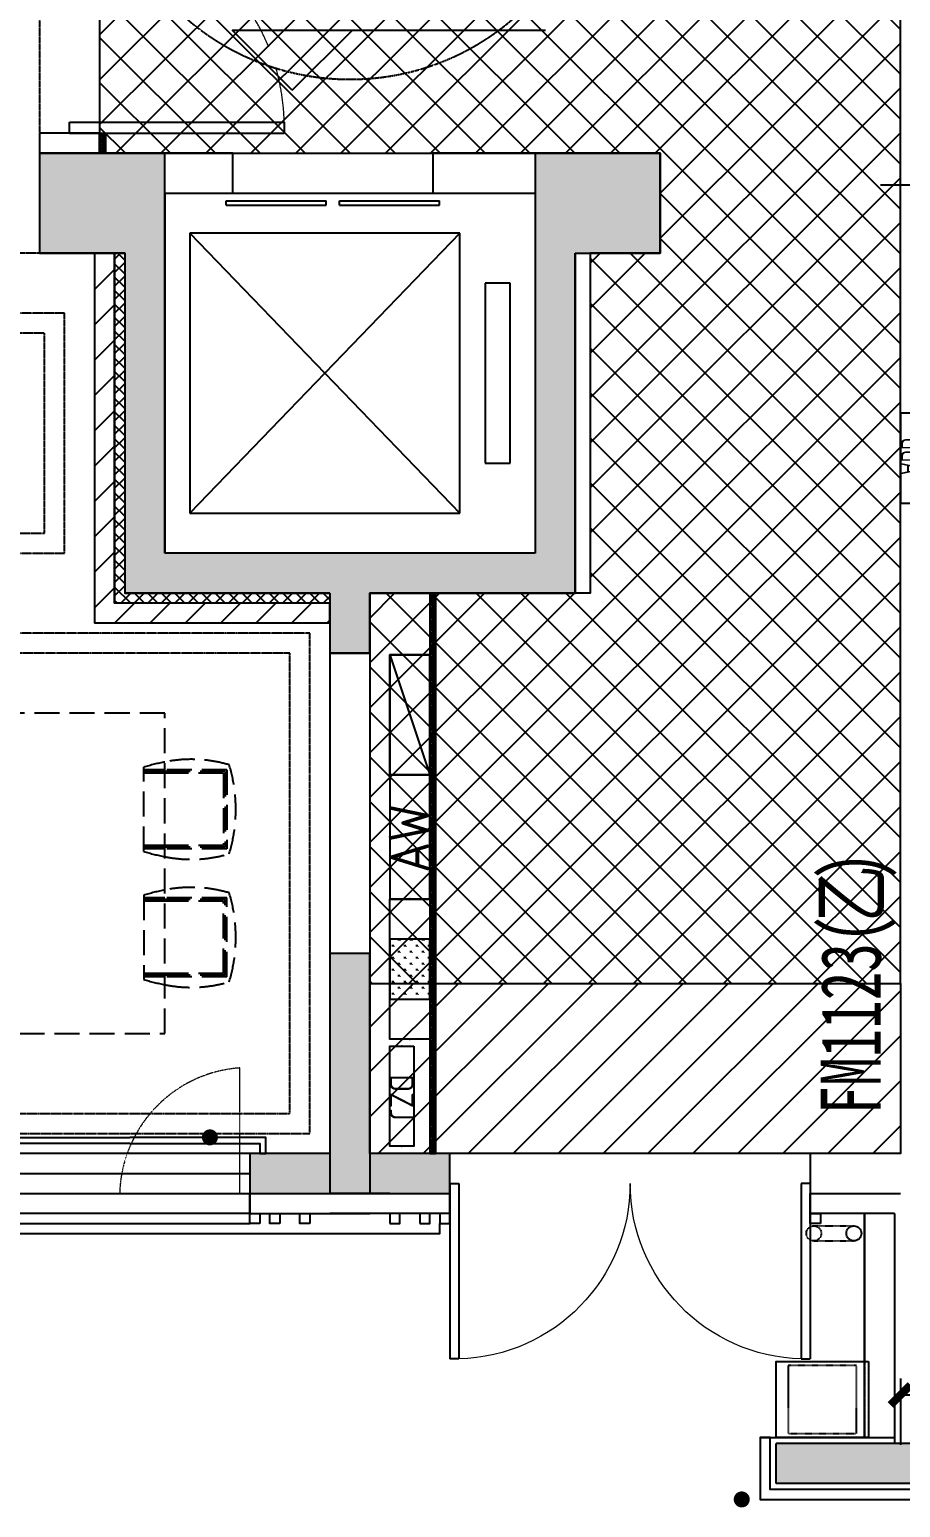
# Model space of a CAD drawing. Header units: millimetres. Extents: x -28014 to 297841, y -81741 to 47579.
# Drawn here: x 132273 to 136623, y 35559 to 42947 of the extents above; entities that cross this region are included whole.
import ezdxf
from ezdxf.enums import TextEntityAlignment as Align

# ---------------------------------------------------------------- set-up
doc = ezdxf.new("R2010")
doc.units = ezdxf.units.MM
doc.header["$MEASUREMENT"] = 0
doc.linetypes.add('__DASH', pattern=[0.35, 0.25, -0.1])
doc.linetypes.add('DASH', pattern=[0.35, 0.25, -0.1])
for name, color, linetype in [('A-墙体-填充墙', 4, 'Continuous'), ('A-墙体-砖墙', 4, 'Continuous'), ('A-墙体-砼墙', 4, 'Continuous'), ('A-墙体-面层', 6, 'Continuous'), ('A-楼面-下部', 23, 'Continuous'), ('A-楼面-地面', 2, 'Continuous'), ('A-楼面-家具', 8, 'Continuous'), ('A-楼面-栏杆', 52, 'Continuous'), ('A-楼面-楼梯', 2, 'Continuous'), ('A-楼面-电梯', 2, 'Continuous'), ('A-楼面-装饰', 41, 'Continuous'), ('A-注释-填充', 8, 'Continuous'), ('A-注释-引出', 3, 'Continuous'), ('A-注释-标高', 3, 'Continuous'), ('A-电气-洞口', 171, 'Continuous'), ('A-立面-填充1', 8, 'Continuous'), ('A-立面-填充2', 32, 'Continuous'), ('A-立面-线2', 132, 'Continuous'), ('A-给排水-设备', 132, 'Continuous'), ('A-门窗', 2, 'Continuous'), ('AR9-剪力墙（柱）填充', 250, 'Continuous'), ('AR9-剪力墙（柱）线', 6, 'Continuous'), ('AR9-墙线', 160, 'Continuous'), ('FF-平面文字', 50, 'Continuous'), ('FF-活动家具', 51, 'Continuous'), ('PUB_DIM', 3, 'Continuous'), ('PUB_HATCH', 8, 'Continuous'), ('SURFACE', 6, 'Continuous'), ('装饰', 152, 'Continuous')]:
    doc.layers.add(name, color=color, linetype=linetype)
doc.layers.add('A_开启方向', color=15, linetype='Continuous', lineweight=18)
doc.styles.add('_TCH_DIM_T3', font='HZS', dxfattribs={"width": 0.7, "bigfont": 'HZTXT'})
doc.styles.add('_TEL_ATTDEF', font='GBENOR', dxfattribs={"width": 0.8, "height": 3, "bigfont": 'GBCBIG'})
doc.styles.add('_TEL_DIM', font='', dxfattribs={"width": 0.8, "height": 3.5})
doc.styles.add('宋体', font='', dxfattribs={"width": 0.8})
doc.styles.add('标注', font='hzs.shx', dxfattribs={"width": 0.7, "bigfont": 'hztxt.shx'})
doc.styles.get('_TEL_DIM').set_extended_font_data('SimSun')
doc.styles.get('宋体').set_extended_font_data('SimSun')
doc.dimstyles.new('_TCH_ARCH&&100', dxfattribs={"dimtxt": 350, "dimasz": 100, "dimexe": 250, "dimexo": 300, "dimgap": 100, "dimtad": 1, "dimdec": 0, "dimzin": 0, "dimdsep": 46, "dimtxsty": '_TCH_DIM_T3', "dimblk": 'ARCHTICK', "dimcen": 0.09, "dimclrt": 7, "dimazin": 2, "dimtfac": 1, "dimtdec": 0, "dimtix": 1, "dimtmove": 2, "dimatfit": 3, "dimfxl": 1, "dimtolj": 1, "dimtzin": 0, "dimarcsym": 0})
pattern_1 = [(45, (0, 89.76), (-88.3884, 88.3884), [])]

# ---------------------------------------------------------------- blocks, each defined once
blk = doc.blocks.new('frgdhgth')
at = {"layer": 'A_开启方向', "linetype": 'DASH', "ltscale": 0.6}
blk.add_lwpolyline([(6100, 1450), (6100, 2077.3, 0.385583), (5500, 1448.7, 0.385583)], format="xyb", dxfattribs=at)
blk = doc.blocks.new('餐桌组合11600')
at = {"layer": 'FF-活动家具', "linetype": '__DASH', "ltscale": 500}
for p, q in [((282.8, 310.4), (282.8, 0)), ((282.8, 310.4), (677.2, 310.4)), ((290.9, 302.3), (290.9, 0)), ((290.9, 302.3), (669.1, 302.3)), ((669.1, 302.3), (669.1, 0)), ((677.2, 310.4), (677.2, 0)), ((922.8, 310.4), (922.8, 0)), ((1317.2, 310.4), (922.8, 310.4)), ((930.9, 302.3), (930.9, 0)), ((1309.1, 302.3), (930.9, 302.3)), ((1309.1, 302.3), (1309.1, 0)), ((1317.2, 310.4), (1317.2, 0)), ((299, 294.2), (299, 0)), ((299, 294.2), (661, 294.2)), ((661, 294.2), (661, 0)), ((939, 294.2), (939, 0)), ((1301, 294.2), (939, 294.2)), ((1301, 294.2), (1301, 0)), ((282.8, 0), (282.8, -105)), ((290.9, 0), (290.9, -105)), ((299, 0), (299, -105)), ((661, 0), (661, -105)), ((669.1, 0), (669.1, -105)), ((677.2, 0), (677.2, -105)), ((922.8, 0), (922.8, -105)), ((930.9, 0), (930.9, -105)), ((939, 0), (939, -105)), ((1301, 0), (1301, -105)), ((1309.1, 0), (1309.1, -105)), ((1317.2, 0), (1317.2, -105)), ((690.3, -105), (269.7, -105)), ((909.7, -105), (1330.3, -105)), ((690.3, -795), (269.7, -795)), ((282.8, -900), (282.8, -795)), ((290.9, -900), (290.9, -795)), ((299, -900), (299, -795)), ((661, -900), (661, -795)), ((669.1, -900), (669.1, -795)), ((677.2, -900), (677.2, -795)), ((909.7, -795), (1330.3, -795)), ((922.8, -900), (922.8, -795)), ((930.9, -900), (930.9, -795)), ((939, -900), (939, -795)), ((1301, -900), (1301, -795)), ((1309.1, -900), (1309.1, -795)), ((1317.2, -900), (1317.2, -795)), ((282.8, -1210.4), (282.8, -900)), ((290.9, -1202.3), (290.9, -900)), ((299, -1194.2), (299, -900)), ((661, -1194.2), (661, -900)), ((669.1, -1202.3), (669.1, -900)), ((677.2, -1210.4), (677.2, -900)), ((922.8, -1210.4), (922.8, -900)), ((930.9, -1202.3), (930.9, -900)), ((939, -1194.2), (939, -900)), ((1301, -1194.2), (1301, -900)), ((1309.1, -1202.3), (1309.1, -900)), ((1317.2, -1210.4), (1317.2, -900)), ((282.8, -1210.4), (677.2, -1210.4)), ((290.9, -1202.3), (669.1, -1202.3)), ((299, -1194.2), (661, -1194.2)), ((1317.2, -1210.4), (922.8, -1210.4)), ((1309.1, -1202.3), (930.9, -1202.3)), ((1301, -1194.2), (939, -1194.2))]:
    blk.add_line(p, q, dxfattribs=at)
blk.add_lwpolyline([(0, -900), (1600, -900), (1600, 0), (0, 0)], close=True, dxfattribs=at)
for centre, radius, start, end in [((889.9, 132.6), 659.9, 163.32114, 191.58921), ((480, -408.1), 763.2, 73.06972, 106.93028), ((70.1, 132.6), 659.9, 348.41079, 16.67886), ((1529.9, 132.6), 659.9, 163.32114, 191.58921), ((1120, -408.1), 763.2, 73.06972, 106.93028), ((710.1, 132.6), 659.9, 348.41079, 16.67886), ((1061.1, 148.9), 831.1, 190.32403, 197.7898), ((-101.1, 148.9), 831.1, 342.2102, 349.67597), ((1701.1, 148.9), 831.1, 190.32403, 197.7898), ((538.9, 148.9), 831.1, 342.2102, 349.67597), ((1061.1, -1048.9), 831.1, 162.2102, 169.67597), ((-101.1, -1048.9), 831.1, 10.32403, 17.7898), ((1701.1, -1048.9), 831.1, 162.2102, 169.67597), ((538.9, -1048.9), 831.1, 10.32403, 17.7898), ((889.9, -1032.6), 659.9, 168.41079, 196.67886), ((70.1, -1032.6), 659.9, 343.32114, 11.58921), ((1529.9, -1032.6), 659.9, 168.41079, 196.67886), ((710.1, -1032.6), 659.9, 343.32114, 11.58921), ((480, -491.9), 763.2, 253.06972, 286.93028), ((1120, -491.9), 763.2, 253.06972, 286.93028)]:
    blk.add_arc(centre, radius, start, end, dxfattribs=at)
blk = doc.blocks.new('$DorLib2D$00000001')
for p, q in [((0.45, 0.975), (0.5, 0.975)), ((0.45, 0), (0.45, 0.975)), ((0.5, 0), (0.5, 0.975)), ((0.5, 0), (0.45, 0))]:
    blk.add_line(p, q)
at = {"color": 8, "linetype": '__DASH', "lineweight": 13}
blk.add_arc((0.475, 0), 0.975, 91.46928, 180, dxfattribs=at)
blk = doc.blocks.new('$WINLIB2D$00000001')
at = {"color": 0}
for points in [[(-0.5, 0.5), (-0.5, -0.5)], [(-0.5, 0.5), (0.5, 0.5)], [(0.5, -0.5), (0.5, 0.5)], [(0.5, 0.1667), (-0.5, 0.1667)], [(0.5, -0.1667), (-0.5, -0.1667)], [(-0.5, -0.5), (0.5, -0.5)]]:
    blk.add_lwpolyline(points, dxfattribs=at)
blk = doc.blocks.new('fxhgbfdchj')
at = {"layer": 'A-楼面-家具', "linetype": '__DASH'}
for points in [[(-1200, -1650), (-300, -1650), (-300, -3400), (-1200, -3400)], [(-4650, -3700), (-4650, -4900), (-175, -4900), (-175, -3700)], [(-4550, -3800), (-4550, -4800), (-275, -4800), (-275, -3800)], [(1050, -7800), (1050, -5300), (-1300, -5300), (-1300, -7800)], [(950, -7700), (950, -5400), (-1200, -5400), (-1200, -7700)]]:
    blk.add_lwpolyline(points, close=True, dxfattribs=at)
at = {"layer": 'A-楼面-栏杆', "color": 190}
for points in [[(150, -7850), (-800, -7850), (-800, -7900), (-830, -7900), (-830, -7820), (150, -7820)], [(150, -7850), (800, -7850), (800, -7900), (830, -7900), (830, -7820), (150, -7820)]]:
    blk.add_lwpolyline(points, dxfattribs=at)
at = {"layer": 'AR9-墙线'}
for p, q in [((0, -2800), (-300, -2800)), ((-300, -2800), (-300, -2900)), ((0, -2900), (0, -2800)), ((-300, -2900), (0, -2900)), ((1150, -5400), (1150, -7900)), ((1350, -5400), (1150, -5400)), ((1350, -5400), (1350, -8100)), ((1150, -7900), (750, -7900)), ((750, -7900), (750, -8100)), ((750, -8100), (1350, -8100))]:
    blk.add_line(p, q, dxfattribs=at)
at = {"layer": 'SURFACE'}
for q in [(750, -8100), (1350, -8200)]:
    blk.add_line((750, -8200), q, dxfattribs=at)
at = {"layer": 'A-楼面-家具', "rotation": 270}
blk.add_blockref('餐桌组合11600', (325, -5700), dxfattribs=at)
at = {"layer": 'A-门窗'}
for name, p, xscale, yscale, zscale, rotation in [('$DorLib2D$00000001', (-150, -2250), 1100, 1100, 1100, 270), ('$WINLIB2D$00000001', (0, -8050), -1499.999999997672, 300, -1499.999999997672, 5.669590619644551e-11)]:
    blk.add_blockref(name, p, dxfattribs=dict(at, xscale=xscale, yscale=yscale, zscale=zscale, rotation=rotation))
blk = doc.blocks.new('sdczs')
at = {"layer": 'A-注释-填充'}
blk.add_hatch(color=256, dxfattribs=at).paths.add_polyline_path([(11350, 200), (10630, 200), (10630, 0), (11350, 0)])
at = {"layer": 'A-墙体-砼墙'}
for p, q in [((11350, 200), (10630, 200)), ((10630, 0), (10630, 200)), ((11350, 0), (10630, 0))]:
    blk.add_line(p, q, dxfattribs=at)
at = {"layer": 'A-墙体-面层'}
blk.add_line((11350, -30), (10630, -30), dxfattribs=at)
at = {"layer": 'A-墙体-面层', "ltscale": 0.01}
blk.add_lwpolyline([(10630, -30), (10600, -30), (10600, 70), (10600, 70), (10600, 230), (11220, 230)], dxfattribs=at)
at = {"layer": 'A-楼面-下部', "ltscale": 0.01}
for points in [[(11070, 1350), (11070, 610)], [(6450, 1250), (8950, 1250), (8950, 1300)], [(10600, 230), (10550, 230), (10550, -25), (10550, -80), (14300, -80)]]:
    blk.add_lwpolyline(points, dxfattribs=at)
at = {"layer": 'A-楼面-装饰', "ltscale": 0.01}
blk.add_lwpolyline([(6500, 1300), (8000, 1300)], dxfattribs=at)
at = {"layer": 'A-注释-填充', "linetype": '__DASH', "ltscale": 0.5}
blk.add_lwpolyline([(11070, 610), (11070, 230)], dxfattribs=at)
at = {"layer": '装饰'}
for points in [[(8050, 1300), (8000, 1300), (8000, 1350), (8050, 1350)], [(8150, 1300), (8100, 1300), (8100, 1350), (8150, 1350)], [(8300, 1300), (8250, 1300), (8250, 1350), (8300, 1350)], [(8700, 1300), (8750, 1300), (8750, 1350), (8700, 1350)], [(8850, 1300), (8900, 1300), (8900, 1350), (8850, 1350)], [(8950, 1300), (9000, 1300), (9000, 1350), (8950, 1350)], [(10850, 1300), (10800, 1300), (10800, 1350), (10850, 1350)]]:
    blk.add_lwpolyline(points, close=True, dxfattribs=at)
blk = doc.blocks.new('$DorLib2D$00000002')
for p, q in [((-0.5, 0), (-0.5, 0.4875)), ((-0.475, 0.4875), (-0.5, 0.4875)), ((-0.475, 0), (-0.475, 0.4875)), ((0.475, 0), (0.475, 0.4875)), ((0.475, 0.4875), (0.5, 0.4875)), ((0.5, 0), (0.5, 0.4875)), ((-0.5, 0), (-0.475, 0)), ((0.5, 0), (0.475, 0))]:
    blk.add_line(p, q)
at = {"lineweight": 13}
for centre, start, end in [((-0.4875, 0), 0, 88.5307), ((0.4875, 0), 91.4693, 180)]:
    blk.add_arc(centre, 0.4875, start, end, dxfattribs=at)
blk = doc.blocks.new('_ArchTick')
at = {"color": 0, "linetype": 'ByBlock', "const_width": 0.4}
blk.add_lwpolyline([(-0.5, -0.5), (0.5, 0.5)], dxfattribs=at)
blk = doc.blocks.new('*D459')
at = {"layer": 'Defpoints', "color": 0, "transparency": 16777216}
for p in [(-6350, -5525), (-5500, -5525), (-5500, -5907.7)]:
    blk.add_point(p, dxfattribs=at)
at = {"layer": 'PUB_DIM', "color": 0, "lineweight": -2, "transparency": 16777216}
for p, q in [((-6350, -5825), (-6350, -6157.7)), ((-5500, -5825), (-5500, -6157.7)), ((-6350, -5907.7), (-5500, -5907.7))]:
    blk.add_line(p, q, dxfattribs=at)
at = {"layer": 'PUB_DIM', "color": 0, "lineweight": -2, "transparency": 16777216, "xscale": 100, "yscale": 100, "zscale": 100, "rotation": 180}
blk.add_blockref('_ArchTick', (-6350, -5907.7), dxfattribs=at)
at = {"layer": 'PUB_DIM', "color": 0, "lineweight": -2, "transparency": 16777216, "xscale": 100, "yscale": 100, "zscale": 100}
blk.add_blockref('_ArchTick', (-5500, -5907.7), dxfattribs=at)
at = {"layer": 'PUB_DIM', "color": 7, "transparency": 16777216, "insert": (-5925, -5632.7), "char_height": 350, "attachment_point": 5, "style": '_TCH_DIM_T3'}
blk.add_mtext('\\A1;850', dxfattribs=at)
blk = doc.blocks.new('$DorLib2D$00000127')
at = {"color": 0, "linetype": 'Continuous'}
for p, q in [((-0.0333, 0.7949), (-0.5333, 0.7949)), ((-0.5333, 0.7949), (-0.5333, 0.6904)), ((-0.0333, 0.7949), (-0.0333, 0.6904)), ((0.0333, 0.7949), (0.0333, 0.6904)), ((0.5333, 0.7949), (0.0333, 0.7949)), ((0.5333, 0.7949), (0.5333, 0.6904)), ((-0.0333, 0.6904), (-0.5333, 0.6904)), ((0.5333, 0.6904), (0.0333, 0.6904)), ((0.5, 0.5), (-0.5, 0.5))]:
    blk.add_line(p, q, dxfattribs=at)
blk = doc.blocks.new('$LinePat$岩棉板')
at = {"color": 0}
for p, q in [((0, -17), (12, -67)), ((12, -67), (24, -17))]:
    blk.add_line(p, q, dxfattribs=at)
for centre, start, end in [((12, -17), 0, 180), ((0, -67), 270, 0), ((24, -67), 180, 270)]:
    blk.add_arc(centre, 12, start, end, dxfattribs=at)
at = {"layer": 'Defpoints'}
blk.add_point((0, 0), dxfattribs=at)
at = {"layer": 'Defpoints', "color": 0}
blk.add_point((24, -84), dxfattribs=at)
blk = doc.blocks.new('fdgfdth')
at = {"layer": 'A-注释-填充', "ltscale": 0.01}
h = blk.add_hatch(dxfattribs=at)
h.set_pattern_fill('ANSI37', color=256, scale=30)
h.set_pattern_definition([(45, (-242733.196, -430349.334), (-33.6759605, 33.6759605), []), (135, (-242733.196, -430349.334), (-33.6759605, -33.6759605), [])])
h.paths.add_polyline_path([(-1650, -7350), (-1650, -7400), (-2725, -7400), (-2725, -5650), (-2675, -5650), (-2675, -7350)])
at = {"layer": 'PUB_HATCH'}
h = blk.add_hatch(dxfattribs=at)
h.set_pattern_fill('普通砖', color=256, scale=50, style=0)
h.set_pattern_definition(pattern_1)
h.paths.add_polyline_path([(-2825, -5650), (-2825, -7500), (-2725, -7400), (-2725, -5650)])
h = blk.add_hatch(dxfattribs=at)
h.set_pattern_fill('普通砖', color=256, scale=50, style=0)
h.set_pattern_definition(pattern_1)
h.paths.add_polyline_path([(-1650, -7400), (-2725, -7400), (-2825, -7500), (-1650, -7500)])
at = {"layer": 'A-墙体-填充墙'}
for p, q in [((-2575, -5150), (-3099.5, -5150)), ((-3099.5, -5650), (-3099.5, -5150)), ((-2135, -5150), (-2575, -5150)), ((-2135, -5350), (-2135, -5150)), ((-525, -5150), (-1135, -5150)), ((-1135, -5150), (-1135, -5350)), ((-525, -5150), (-0.5, -5150)), ((-0.5, -5150), (-0.5, -5650)), ((-2475, -5350), (-2135, -5350)), ((-2475, -5350), (-2475, -7150)), ((-1135, -5350), (-625, -5350)), ((-625, -5350), (-625, -7150)), ((-2675, -5650), (-3099.5, -5650)), ((-2675, -5650), (-2675, -7350)), ((-425, -5650), (-425, -7350)), ((-425, -5650), (-0.5, -5650)), ((-1550, -7150), (-2475, -7150)), ((-625, -7150), (-1550, -7150)), ((-1650, -7350), (-2675, -7350)), ((-1650, -7350), (-1650, -7650)), ((-425, -7350), (-1450, -7350)), ((-1450, -7350), (-1450, -7650)), ((-1450, -7650), (-1650, -7650))]:
    blk.add_line(p, q, dxfattribs=at)
at = {"layer": 'A-墙体-砖墙'}
for p, q in [((-2825, -5650), (-2825, -7500)), ((-2725, -5650), (-2825, -5650)), ((-2725, -5650), (-2725, -7400)), ((-1650, -7400), (-2725, -7400)), ((-1650, -7500), (-1650, -7400)), ((-1650, -7500), (-2825, -7500))]:
    blk.add_line(p, q, dxfattribs=at)
at = {"layer": 'A-墙体-面层', "ltscale": 0.01}
for points in [[(-2800, -5050), (-2770, -5050), (-2770, -5150)], [(-1150, -10150), (-1120, -10150), (-1120, -7350)]]:
    blk.add_lwpolyline(points, dxfattribs=at)
at = {"layer": 'A-楼面-楼梯', "color": 9, "linetype": 'DASH'}
blk.add_arc((-1550, -3530.4), 1250, 180, 0, dxfattribs=at)
at = {"layer": 'A-楼面-电梯', "ltscale": 0.01}
for p, q in [((-1000, -5550), (-2350, -5550)), ((-2350, -5550), (-2350, -6950)), ((-1000, -5550), (-2350, -6950)), ((-2350, -5550), (-1000, -6950)), ((-1000, -6950), (-1000, -5550)), ((-750, -5800), (-875, -5800)), ((-875, -5800), (-875, -6700)), ((-750, -6700), (-750, -5800)), ((-875, -6700), (-750, -6700)), ((-2350, -6950), (-1000, -6950))]:
    blk.add_line(p, q, dxfattribs=at)
at = {"layer": 'A-注释-填充', "ltscale": 0.01}
blk.add_lwpolyline([(-1650, -7350), (-1650, -7400), (-2725, -7400), (-2725, -5650), (-2675, -5650), (-2675, -7350), (-1650, -7350)], dxfattribs=at)
at = {"layer": 'A-注释-填充', "yscale": 0.3565137037395431, "zscale": 0.3565137037395431}
for p, xscale, rotation in [((-2800, -5059.1), 0.3787878783830366, 90.0000000010672), ((-2800, -5068.2), 0.3787878783830366, 90.0000000010672), ((-2800, -5077.3), 0.3787878783830366, 90.0000000010672), ((-2800, -5086.4), 0.3787878783830366, 90.0000000010672), ((-2800, -5095.5), 0.3787878783830366, 90.0000000010672), ((-2800, -5104.5), 0.3787878783830366, 90.0000000010672), ((-2800, -5113.6), 0.3787878783830366, 90.0000000010672), ((-2800, -5122.7), 0.3787878783830366, 90.0000000010672), ((-2800, -5131.8), 0.3787878783830366, 90.0000000010672), ((-2800, -5140.9), 0.3787878783830366, 90.0000000010672), ((-2800, -5150), 0.3787878783830366, 90.0000000010672), ((-1150, -7358.6), 0.3567787657405532, 90.00000000144955), ((-1150, -7367.1), 0.3567787657405532, 90.00000000144955), ((-1150, -7375.7), 0.3567787657405532, 90.00000000144955), ((-1150, -7384.3), 0.3567787657405532, 90.00000000144955), ((-1150, -7392.8), 0.3567787657405532, 90.00000000144955), ((-1150, -7401.4), 0.3567787657405532, 90.00000000144955), ((-1150, -7409.9), 0.3567787657405532, 90.00000000144955), ((-1150, -7418.5), 0.3567787657405532, 90.00000000144955), ((-1150, -7427.1), 0.3567787657405532, 90.00000000144955), ((-1150, -7435.6), 0.3567787657405532, 90.00000000144955), ((-1150, -7444.2), 0.3567787657405532, 90.00000000144955), ((-1150, -7452.8), 0.3567787657405532, 90.00000000144955), ((-1150, -7461.3), 0.3567787657405532, 90.00000000144955), ((-1150, -7469.9), 0.3567787657405532, 90.00000000144955), ((-1150, -7478.4), 0.3567787657405532, 90.00000000144955), ((-1150, -7487), 0.3567787657405532, 90.00000000144955), ((-1150, -7495.6), 0.3567787657405532, 90.00000000144955), ((-1150, -7504.1), 0.3567787657405532, 90.00000000144955), ((-1150, -7512.7), 0.3567787657405532, 90.00000000144955), ((-1150, -7521.3), 0.3567787657405532, 90.00000000144955), ((-1150, -7529.8), 0.3567787657405532, 90.00000000144955), ((-1150, -7538.4), 0.3567787657405532, 90.00000000144955), ((-1150, -7546.9), 0.3567787657405532, 90.00000000144955), ((-1150, -7555.5), 0.3567787657405532, 90.00000000144955), ((-1150, -7564.1), 0.3567787657405532, 90.00000000144955), ((-1150, -7572.6), 0.3567787657405532, 90.00000000144955), ((-1150, -7581.2), 0.3567787657405532, 90.00000000144955), ((-1150, -7589.8), 0.3567787657405532, 90.00000000144955), ((-1150, -7598.3), 0.3567787657405532, 90.00000000144955), ((-1150, -7606.9), 0.3567787657405532, 90.00000000144955), ((-1150, -7615.4), 0.3567787657405532, 90.00000000144955), ((-1150, -7624), 0.3567787657405532, 90.00000000144955), ((-1150, -7632.6), 0.3567787657405532, 90.00000000144955), ((-1150, -7641.1), 0.3567787657405532, 90.00000000144955), ((-1150, -7649.7), 0.3567787657405532, 90.00000000144955), ((-1150, -7658.3), 0.3567787657405532, 90.00000000144955), ((-1150, -7666.8), 0.3567787657405532, 90.00000000144955), ((-1150, -7675.4), 0.3567787657405532, 90.00000000144955), ((-1150, -7683.9), 0.3567787657405532, 90.00000000144955), ((-1150, -7692.5), 0.3567787657405532, 90.00000000144955), ((-1150, -7701.1), 0.3567787657405532, 90.00000000144955), ((-1150, -7709.6), 0.3567787657405532, 90.00000000144955), ((-1150, -7718.2), 0.3567787657405532, 90.00000000144955), ((-1150, -7726.8), 0.3567787657405532, 90.00000000144955), ((-1150, -7735.3), 0.3567787657405532, 90.00000000144955), ((-1150, -7743.9), 0.3567787657405532, 90.00000000144955), ((-1150, -7752.4), 0.3567787657405532, 90.00000000144955), ((-1150, -7761), 0.3567787657405532, 90.00000000144955), ((-1150, -7769.6), 0.3567787657405532, 90.00000000144955), ((-1150, -7778.1), 0.3567787657405532, 90.00000000144955), ((-1150, -7786.7), 0.3567787657405532, 90.00000000144955), ((-1150, -7795.3), 0.3567787657405532, 90.00000000144955), ((-1150, -7803.8), 0.3567787657405532, 90.00000000144955), ((-1150, -7812.4), 0.3567787657405532, 90.00000000144955), ((-1150, -7820.9), 0.3567787657405532, 90.00000000144955), ((-1150, -7829.5), 0.3567787657405532, 90.00000000144955), ((-1150, -7838.1), 0.3567787657405532, 90.00000000144955), ((-1150, -7846.6), 0.3567787657405532, 90.00000000144955), ((-1150, -7855.2), 0.3567787657405532, 90.00000000144955), ((-1150, -7863.8), 0.3567787657405532, 90.00000000144955), ((-1150, -7872.3), 0.3567787657405532, 90.00000000144955), ((-1150, -7880.9), 0.3567787657405532, 90.00000000144955), ((-1150, -7889.4), 0.3567787657405532, 90.00000000144955), ((-1150, -7898), 0.3567787657405532, 90.00000000144955), ((-1150, -7906.6), 0.3567787657405532, 90.00000000144955), ((-1150, -7915.1), 0.3567787657405532, 90.00000000144955), ((-1150, -7923.7), 0.3567787657405532, 90.00000000144955), ((-1150, -7932.3), 0.3567787657405532, 90.00000000144955), ((-1150, -7940.8), 0.3567787657405532, 90.00000000144955), ((-1150, -7949.4), 0.3567787657405532, 90.00000000144955), ((-1150, -7958), 0.3567787657405532, 90.00000000144955), ((-1150, -7966.5), 0.3567787657405532, 90.00000000144955), ((-1150, -7975.1), 0.3567787657405532, 90.00000000144955), ((-1150, -7983.6), 0.3567787657405532, 90.00000000144955), ((-1150, -7992.2), 0.3567787657405532, 90.00000000144955), ((-1150, -8000.8), 0.3567787657405532, 90.00000000144955), ((-1150, -8009.3), 0.3567787657405532, 90.00000000144955), ((-1150, -8017.9), 0.3567787657405532, 90.00000000144955), ((-1150, -8026.5), 0.3567787657405532, 90.00000000144955), ((-1150, -8035), 0.3567787657405532, 90.00000000144955), ((-1150, -8043.6), 0.3567787657405532, 90.00000000144955), ((-1150, -8052.1), 0.3567787657405532, 90.00000000144955), ((-1150, -8060.7), 0.3567787657405532, 90.00000000144955), ((-1150, -8069.3), 0.3567787657405532, 90.00000000144955), ((-1150, -8077.8), 0.3567787657405532, 90.00000000144955), ((-1150, -8086.4), 0.3567787657405532, 90.00000000144955), ((-1150, -8095), 0.3567787657405532, 90.00000000144955), ((-1150, -8103.5), 0.3567787657405532, 90.00000000144955), ((-1150, -8112.1), 0.3567787657405532, 90.00000000144955), ((-1150, -8120.6), 0.3567787657405532, 90.00000000144955), ((-1150, -8129.2), 0.3567787657405532, 90.00000000144955), ((-1150, -8137.8), 0.3567787657405532, 90.00000000144955), ((-1150, -8146.3), 0.3567787657405532, 90.00000000144955), ((-1150, -8154.9), 0.3567787657405532, 90.00000000144955), ((-1150, -8163.5), 0.3567787657405532, 90.00000000144955), ((-1150, -8172), 0.3567787657405532, 90.00000000144955), ((-1150, -8180.6), 0.3567787657405532, 90.00000000144955), ((-1150, -8189.1), 0.3567787657405532, 90.00000000144955), ((-1150, -8197.7), 0.3567787657405532, 90.00000000144955), ((-1150, -8206.3), 0.3567787657405532, 90.00000000144955), ((-1150, -8214.8), 0.3567787657405532, 90.00000000144955), ((-1150, -8223.4), 0.3567787657405532, 90.00000000144955), ((-1150, -8232), 0.3567787657405532, 90.00000000144955), ((-1150, -8240.5), 0.3567787657405532, 90.00000000144955), ((-1150, -8249.1), 0.3567787657405532, 90.00000000144955), ((-1150, -8257.6), 0.3567787657405532, 90.00000000144955), ((-1150, -8266.2), 0.3567787657405532, 90.00000000144955), ((-1150, -8274.8), 0.3567787657405532, 90.00000000144955), ((-1150, -8283.3), 0.3567787657405532, 90.00000000144955), ((-1150, -8291.9), 0.3567787657405532, 90.00000000144955), ((-1150, -8300.5), 0.3567787657405532, 90.00000000144955), ((-1150, -8309), 0.3567787657405532, 90.00000000144955), ((-1150, -8317.6), 0.3567787657405532, 90.00000000144955), ((-1150, -8326.1), 0.3567787657405532, 90.00000000144955), ((-1150, -8334.7), 0.3567787657405532, 90.00000000144955), ((-1150, -8343.3), 0.3567787657405532, 90.00000000144955), ((-1150, -8351.8), 0.3567787657405532, 90.00000000144955), ((-1150, -8360.4), 0.3567787657405532, 90.00000000144955), ((-1150, -8369), 0.3567787657405532, 90.00000000144955), ((-1150, -8377.5), 0.3567787657405532, 90.00000000144955), ((-1150, -8386.1), 0.3567787657405532, 90.00000000144955), ((-1150, -8394.6), 0.3567787657405532, 90.00000000144955), ((-1150, -8403.2), 0.3567787657405532, 90.00000000144955), ((-1150, -8411.8), 0.3567787657405532, 90.00000000144955), ((-1150, -8420.3), 0.3567787657405532, 90.00000000144955), ((-1150, -8428.9), 0.3567787657405532, 90.00000000144955), ((-1150, -8437.5), 0.3567787657405532, 90.00000000144955), ((-1150, -8446), 0.3567787657405532, 90.00000000144955), ((-1150, -8454.6), 0.3567787657405532, 90.00000000144955), ((-1150, -8463.1), 0.3567787657405532, 90.00000000144955), ((-1150, -8471.7), 0.3567787657405532, 90.00000000144955), ((-1150, -8480.3), 0.3567787657405532, 90.00000000144955), ((-1150, -8488.8), 0.3567787657405532, 90.00000000144955), ((-1150, -8497.4), 0.3567787657405532, 90.00000000144955), ((-1150, -8506), 0.3567787657405532, 90.00000000144955), ((-1150, -8514.5), 0.3567787657405532, 90.00000000144955), ((-1150, -8523.1), 0.3567787657405532, 90.00000000144955), ((-1150, -8531.7), 0.3567787657405532, 90.00000000144955), ((-1150, -8540.2), 0.3567787657405532, 90.00000000144955), ((-1150, -8548.8), 0.3567787657405532, 90.00000000144955), ((-1150, -8557.3), 0.3567787657405532, 90.00000000144955), ((-1150, -8565.9), 0.3567787657405532, 90.00000000144955), ((-1150, -8574.5), 0.3567787657405532, 90.00000000144955), ((-1150, -8583), 0.3567787657405532, 90.00000000144955), ((-1150, -8591.6), 0.3567787657405532, 90.00000000144955), ((-1150, -8600.2), 0.3567787657405532, 90.00000000144955), ((-1150, -8608.7), 0.3567787657405532, 90.00000000144955), ((-1150, -8617.3), 0.3567787657405532, 90.00000000144955), ((-1150, -8625.8), 0.3567787657405532, 90.00000000144955), ((-1150, -8634.4), 0.3567787657405532, 90.00000000144955), ((-1150, -8643), 0.3567787657405532, 90.00000000144955), ((-1150, -8651.5), 0.3567787657405532, 90.00000000144955), ((-1150, -8660.1), 0.3567787657405532, 90.00000000144955), ((-1150, -8668.7), 0.3567787657405532, 90.00000000144955), ((-1150, -8677.2), 0.3567787657405532, 90.00000000144955), ((-1150, -8685.8), 0.3567787657405532, 90.00000000144955), ((-1150, -8694.3), 0.3567787657405532, 90.00000000144955), ((-1150, -8702.9), 0.3567787657405532, 90.00000000144955), ((-1150, -8711.5), 0.3567787657405532, 90.00000000144955), ((-1150, -8720), 0.3567787657405532, 90.00000000144955), ((-1150, -8728.6), 0.3567787657405532, 90.00000000144955), ((-1150, -8737.2), 0.3567787657405532, 90.00000000144955), ((-1150, -8745.7), 0.3567787657405532, 90.00000000144955), ((-1150, -8754.3), 0.3567787657405532, 90.00000000144955), ((-1150, -8762.8), 0.3567787657405532, 90.00000000144955), ((-1150, -8771.4), 0.3567787657405532, 90.00000000144955), ((-1150, -8780), 0.3567787657405532, 90.00000000144955), ((-1150, -8788.5), 0.3567787657405532, 90.00000000144955), ((-1150, -8797.1), 0.3567787657405532, 90.00000000144955), ((-1150, -8805.7), 0.3567787657405532, 90.00000000144955), ((-1150, -8814.2), 0.3567787657405532, 90.00000000144955), ((-1150, -8822.8), 0.3567787657405532, 90.00000000144955), ((-1150, -8831.3), 0.3567787657405532, 90.00000000144955), ((-1150, -8839.9), 0.3567787657405532, 90.00000000144955), ((-1150, -8848.5), 0.3567787657405532, 90.00000000144955), ((-1150, -8857), 0.3567787657405532, 90.00000000144955), ((-1150, -8865.6), 0.3567787657405532, 90.00000000144955), ((-1150, -8874.2), 0.3567787657405532, 90.00000000144955), ((-1150, -8882.7), 0.3567787657405532, 90.00000000144955), ((-1150, -8891.3), 0.3567787657405532, 90.00000000144955), ((-1150, -8899.8), 0.3567787657405532, 90.00000000144955), ((-1150, -8908.4), 0.3567787657405532, 90.00000000144955), ((-1150, -8917), 0.3567787657405532, 90.00000000144955), ((-1150, -8925.5), 0.3567787657405532, 90.00000000144955), ((-1150, -8934.1), 0.3567787657405532, 90.00000000144955), ((-1150, -8942.7), 0.3567787657405532, 90.00000000144955), ((-1150, -8951.2), 0.3567787657405532, 90.00000000144955), ((-1150, -8959.8), 0.3567787657405532, 90.00000000144955), ((-1150, -8968.3), 0.3567787657405532, 90.00000000144955), ((-1150, -8976.9), 0.3567787657405532, 90.00000000144955), ((-1150, -8985.5), 0.3567787657405532, 90.00000000144955), ((-1150, -8994), 0.3567787657405532, 90.00000000144955), ((-1150, -9002.6), 0.3567787657405532, 90.00000000144955), ((-1150, -9011.2), 0.3567787657405532, 90.00000000144955), ((-1150, -9019.7), 0.3567787657405532, 90.00000000144955), ((-1150, -9028.3), 0.3567787657405532, 90.00000000144955), ((-1150, -9036.9), 0.3567787657405532, 90.00000000144955), ((-1150, -9045.4), 0.3567787657405532, 90.00000000144955), ((-1150, -9054), 0.3567787657405532, 90.00000000144955), ((-1150, -9062.5), 0.3567787657405532, 90.00000000144955), ((-1150, -9071.1), 0.3567787657405532, 90.00000000144955), ((-1150, -9079.7), 0.3567787657405532, 90.00000000144955), ((-1150, -9088.2), 0.3567787657405532, 90.00000000144955), ((-1150, -9096.8), 0.3567787657405532, 90.00000000144955), ((-1150, -9105.4), 0.3567787657405532, 90.00000000144955), ((-1150, -9113.9), 0.3567787657405532, 90.00000000144955), ((-1150, -9122.5), 0.3567787657405532, 90.00000000144955), ((-1150, -9131), 0.3567787657405532, 90.00000000144955), ((-1150, -9139.6), 0.3567787657405532, 90.00000000144955), ((-1150, -9148.2), 0.3567787657405532, 90.00000000144955), ((-1150, -9156.7), 0.3567787657405532, 90.00000000144955), ((-1150, -9165.3), 0.3567787657405532, 90.00000000144955), ((-1150, -9173.9), 0.3567787657405532, 90.00000000144955), ((-1150, -9182.4), 0.3567787657405532, 90.00000000144955), ((-1150, -9191), 0.3567787657405532, 90.00000000144955), ((-1150, -9199.5), 0.3567787657405532, 90.00000000144955), ((-1150, -9208.1), 0.3567787657405532, 90.00000000144955), ((-1150, -9216.7), 0.3567787657405532, 90.00000000144955), ((-1150, -9225.2), 0.3567787657405532, 90.00000000144955), ((-1150, -9233.8), 0.3567787657405532, 90.00000000144955), ((-1150, -9242.4), 0.3567787657405532, 90.00000000144955), ((-1150, -9250.9), 0.3567787657405532, 90.00000000144955), ((-1150, -9259.5), 0.3567787657405532, 90.00000000144955), ((-1150, -9268), 0.3567787657405532, 90.00000000144955), ((-1150, -9276.6), 0.3567787657405532, 90.00000000144955), ((-1150, -9285.2), 0.3567787657405532, 90.00000000144955), ((-1150, -9293.7), 0.3567787657405532, 90.00000000144955), ((-1150, -9302.3), 0.3567787657405532, 90.00000000144955), ((-1150, -9310.9), 0.3567787657405532, 90.00000000144955), ((-1150, -9319.4), 0.3567787657405532, 90.00000000144955), ((-1150, -9328), 0.3567787657405532, 90.00000000144955), ((-1150, -9336.5), 0.3567787657405532, 90.00000000144955), ((-1150, -9345.1), 0.3567787657405532, 90.00000000144955), ((-1150, -9353.7), 0.3567787657405532, 90.00000000144955), ((-1150, -9362.2), 0.3567787657405532, 90.00000000144955), ((-1150, -9370.8), 0.3567787657405532, 90.00000000144955), ((-1150, -9379.4), 0.3567787657405532, 90.00000000144955), ((-1150, -9387.9), 0.3567787657405532, 90.00000000144955), ((-1150, -9396.5), 0.3567787657405532, 90.00000000144955), ((-1150, -9405), 0.3567787657405532, 90.00000000144955), ((-1150, -9413.6), 0.3567787657405532, 90.00000000144955), ((-1150, -9422.2), 0.3567787657405532, 90.00000000144955), ((-1150, -9430.7), 0.3567787657405532, 90.00000000144955), ((-1150, -9439.3), 0.3567787657405532, 90.00000000144955), ((-1150, -9447.9), 0.3567787657405532, 90.00000000144955), ((-1150, -9456.4), 0.3567787657405532, 90.00000000144955), ((-1150, -9465), 0.3567787657405532, 90.00000000144955), ((-1150, -9473.5), 0.3567787657405532, 90.00000000144955), ((-1150, -9482.1), 0.3567787657405532, 90.00000000144955), ((-1150, -9490.7), 0.3567787657405532, 90.00000000144955), ((-1150, -9499.2), 0.3567787657405532, 90.00000000144955), ((-1150, -9507.8), 0.3567787657405532, 90.00000000144955), ((-1150, -9516.4), 0.3567787657405532, 90.00000000144955), ((-1150, -9524.9), 0.3567787657405532, 90.00000000144955), ((-1150, -9533.5), 0.3567787657405532, 90.00000000144955), ((-1150, -9542), 0.3567787657405532, 90.00000000144955), ((-1150, -9550.6), 0.3567787657405532, 90.00000000144955), ((-1150, -9559.2), 0.3567787657405532, 90.00000000144955), ((-1150, -9567.7), 0.3567787657405532, 90.00000000144955), ((-1150, -9576.3), 0.3567787657405532, 90.00000000144955), ((-1150, -9584.9), 0.3567787657405532, 90.00000000144955), ((-1150, -9593.4), 0.3567787657405532, 90.00000000144955), ((-1150, -9602), 0.3567787657405532, 90.00000000144955), ((-1150, -9610.6), 0.3567787657405532, 90.00000000144955), ((-1150, -9619.1), 0.3567787657405532, 90.00000000144955), ((-1150, -9627.7), 0.3567787657405532, 90.00000000144955), ((-1150, -9636.2), 0.3567787657405532, 90.00000000144955), ((-1150, -9644.8), 0.3567787657405532, 90.00000000144955), ((-1150, -9653.4), 0.3567787657405532, 90.00000000144955), ((-1150, -9661.9), 0.3567787657405532, 90.00000000144955), ((-1150, -9670.5), 0.3567787657405532, 90.00000000144955), ((-1150, -9679.1), 0.3567787657405532, 90.00000000144955), ((-1150, -9687.6), 0.3567787657405532, 90.00000000144955), ((-1150, -9696.2), 0.3567787657405532, 90.00000000144955), ((-1150, -9704.7), 0.3567787657405532, 90.00000000144955), ((-1150, -9713.3), 0.3567787657405532, 90.00000000144955), ((-1150, -9721.9), 0.3567787657405532, 90.00000000144955), ((-1150, -9730.4), 0.3567787657405532, 90.00000000144955), ((-1150, -9739), 0.3567787657405532, 90.00000000144955), ((-1150, -9747.6), 0.3567787657405532, 90.00000000144955), ((-1150, -9756.1), 0.3567787657405532, 90.00000000144955), ((-1150, -9764.7), 0.3567787657405532, 90.00000000144955), ((-1150, -9773.2), 0.3567787657405532, 90.00000000144955), ((-1150, -9781.8), 0.3567787657405532, 90.00000000144955), ((-1150, -9790.4), 0.3567787657405532, 90.00000000144955), ((-1150, -9798.9), 0.3567787657405532, 90.00000000144955), ((-1150, -9807.5), 0.3567787657405532, 90.00000000144955), ((-1150, -9816.1), 0.3567787657405532, 90.00000000144955), ((-1150, -9824.6), 0.3567787657405532, 90.00000000144955), ((-1150, -9833.2), 0.3567787657405532, 90.00000000144955), ((-1150, -9841.7), 0.3567787657405532, 90.00000000144955), ((-1150, -9850.3), 0.3567787657405532, 90.00000000144955), ((-1150, -9858.9), 0.3567787657405532, 90.00000000144955), ((-1150, -9867.4), 0.3567787657405532, 90.00000000144955), ((-1150, -9876), 0.3567787657405532, 90.00000000144955), ((-1150, -9884.6), 0.3567787657405532, 90.00000000144955), ((-1150, -9893.1), 0.3567787657405532, 90.00000000144955), ((-1150, -9901.7), 0.3567787657405532, 90.00000000144955), ((-1150, -9910.2), 0.3567787657405532, 90.00000000144955), ((-1150, -9918.8), 0.3567787657405532, 90.00000000144955), ((-1150, -9927.4), 0.3567787657405532, 90.00000000144955), ((-1150, -9935.9), 0.3567787657405532, 90.00000000144955), ((-1150, -9944.5), 0.3567787657405532, 90.00000000144955), ((-1150, -9953.1), 0.3567787657405532, 90.00000000144955), ((-1150, -9961.6), 0.3567787657405532, 90.00000000144955), ((-1150, -9970.2), 0.3567787657405532, 90.00000000144955), ((-1150, -9978.7), 0.3567787657405532, 90.00000000144955), ((-1150, -9987.3), 0.3567787657405532, 90.00000000144955), ((-1150, -9995.9), 0.3567787657405532, 90.00000000144955), ((-1150, -10004.4), 0.3567787657405532, 90.00000000144955), ((-1150, -10013), 0.3567787657405532, 90.00000000144955), ((-1150, -10021.6), 0.3567787657405532, 90.00000000144955), ((-1150, -10030.1), 0.3567787657405532, 90.00000000144955), ((-1150, -10038.7), 0.3567787657405532, 90.00000000144955), ((-1150, -10047.2), 0.3567787657405532, 90.00000000144955), ((-1150, -10055.8), 0.3567787657405532, 90.00000000144955), ((-1150, -10064.4), 0.3567787657405532, 90.00000000144955), ((-1150, -10072.9), 0.3567787657405532, 90.00000000144955), ((-1150, -10081.5), 0.3567787657405532, 90.00000000144955), ((-1150, -10090.1), 0.3567787657405532, 90.00000000144955), ((-1150, -10098.6), 0.3567787657405532, 90.00000000144955), ((-1150, -10107.2), 0.3567787657405532, 90.00000000144955), ((-1150, -10115.7), 0.3567787657405532, 90.00000000144955), ((-1150, -10124.3), 0.3567787657405532, 90.00000000144955), ((-1150, -10132.9), 0.3567787657405532, 90.00000000144955), ((-1150, -10141.4), 0.3567787657405532, 90.00000000144955), ((-1150, -10150), 0.3567787657405532, 90.00000000144955)]:
    blk.add_blockref('$LinePat$岩棉板', p, dxfattribs=dict(at, xscale=xscale, rotation=rotation))
at = {"layer": 'A-门窗', "xscale": 1000, "yscale": 200, "zscale": 1000, "rotation": 179.9999999999675}
blk.add_blockref('$DorLib2D$00000127', (-1635, -5250), dxfattribs=at)
blk = doc.blocks.new('zz7')
at = {"layer": 'AR9-剪力墙（柱）填充'}
for points in [[(8475, -4600), (6625, -4600), (6625, -2600), (6000, -2600), (6000, -3100), (6425, -3100), (6425, -4800), (7450, -4800), (7450, -5100), (7650, -5100), (7650, -4800), (8675, -4800), (8675, -3100), (9100, -3100), (9100, -2600), (8475, -2600)], [(8050, -7800), (8050, -7600), (7650, -7600), (7650, -6600), (7450, -6600), (7450, -7600), (7050, -7600), (7050, -7800)]]:
    blk.add_hatch(color=256, dxfattribs=at).paths.add_polyline_path(points)
at = {"layer": 'AR9-剪力墙（柱）线'}
for p, q in [((6625, -2600), (6000, -2600)), ((6000, -2600), (6000, -3100)), ((6625, -4600), (6625, -2600)), ((9100, -2600), (8475, -2600)), ((8475, -2600), (8475, -4600)), ((9100, -3100), (9100, -2600)), ((6000, -3100), (6425, -3100)), ((6425, -3100), (6425, -4800)), ((8675, -4800), (8675, -3100)), ((8675, -3100), (9100, -3100)), ((8475, -4600), (6625, -4600)), ((6425, -4800), (7450, -4800)), ((7450, -4800), (7450, -5100)), ((7650, -5100), (7650, -4800)), ((7650, -4800), (8675, -4800)), ((7450, -5100), (7650, -5100)), ((7650, -6600), (7450, -6600)), ((7450, -6600), (7450, -7600)), ((7650, -7600), (7650, -6600)), ((7450, -7600), (7050, -7600)), ((7050, -7600), (7050, -7800)), ((8050, -7600), (7650, -7600)), ((8050, -7800), (8050, -7600)), ((7050, -7800), (8050, -7800))]:
    blk.add_line(p, q, dxfattribs=at)
blk = doc.blocks.new('bh2')
at = {"layer": 'FF-平面文字', "style": '宋体', "width": 0.7}
for s, p in [(')', (8596, -6588.1)), ('乙', (8596, -6798.1)), ('FM1123(', (8596, -7758.1))]:
    blk.add_text(s, height=300, rotation=90, dxfattribs=at).set_placement(p)
blk = doc.blocks.new('gfhygfju')
at = {"layer": 'A-注释-标高'}
blk.add_line((-2049.6, 5840), (-3099.5, 5840), dxfattribs=at)
blk = doc.blocks.new('$equip_U$00000266(PC214董文军)')
h = blk.add_hatch()
h.set_pattern_fill('林区', color=8, scale=0.025)
h.set_pattern_definition([(270, (-167.83875, -157.745), (0.075, -0.075), [0.0225, -0.1275]), (225, (-167.83875, -157.745), (-2e-17, -0.15), [0.0075, -0.098566015]), (315, (-167.83875, -157.745), (0.15, -3e-17), [0.0075, -0.098566015])])
h.paths.add_polyline_path([(0.375, 0.5), (-0.375, 0.5), (-0.375, 0), (0.375, 0)])
at = {"linetype": 'ByBlock'}
blk.add_lwpolyline([(-0.875, 0.5), (0.875, 0.5), (0.875, 0), (-0.875, 0), (-0.875, 0.5)], dxfattribs=at)
blk.add_lwpolyline([(0.375, 0.5), (-0.375, 0.5), (-0.375, 0), (0.375, 0)], close=True, dxfattribs=at)
for p in [(0, 0.5), (-0.875, 0.25), (0.875, 0.25), (0, 0)]:
    blk.add_point(p)
at = {"color": 7, "style": '_TEL_DIM', "flags": 1}
for tag in ['A', 'REMARK']:
    blk.add_attdef(tag, text='', height=0.000025, dxfattribs=at).set_placement((0, 0), align=Align.MIDDLE_CENTER)
blk = doc.blocks.new('$equip_U$00000233(PC214董文军)')
blk.add_lwpolyline([(-0.775, 0.5), (-0.775, 0), (0.775, 0), (0.775, 0.5), (-0.775, 0.5), (-0.775, 0)])
for p in [(0, 0.5), (-0.775, 0.25), (0.775, 0.25), (0, 0)]:
    blk.add_point(p)
at = {"color": 0, "style": '_TEL_DIM'}
blk.add_attdef('AW', text='', height=0.5, dxfattribs=at).set_placement((0.018, 0.242), align=Align.MIDDLE_CENTER)
at = {"color": 7, "style": '_TEL_DIM', "flags": 1}
for tag in ['A', 'REMARK']:
    blk.add_attdef(tag, text='', height=0.000025, dxfattribs=at).set_placement((0, 0), align=Align.MIDDLE_CENTER)
at = {"color": 7, "style": '_TEL_DIM'}
blk.add_attdef('$TEXT$', text='', height=0.000025, dxfattribs=at).set_placement((0, 0), align=Align.MIDDLE_CENTER)
blk = doc.blocks.new('$equip_U$00000220(PC214董文军)')
blk.add_line((-0.75, 0), (0.75, 0.5))
blk.add_lwpolyline([(-0.75, 0.5), (0.75, 0.5), (0.75, 0), (-0.75, 0)], close=True)
blk.add_lwpolyline([(-0.75, 0.5), (-0.75, 0), (0.75, 0), (0.75, 0.5), (-0.75, 0.5), (-0.75, 0)])
for p in [(0, 0.5), (-0.75, 0.25), (0.75, 0.25), (0, 0)]:
    blk.add_point(p)
at = {"color": 7, "style": '_TEL_DIM', "flags": 1}
for tag in ['A', 'REMARK']:
    blk.add_attdef(tag, text='', height=0.000025, dxfattribs=at).set_placement((0, 0), align=Align.MIDDLE_CENTER)
blk = doc.blocks.new('$equip_U$00000242(PC214董文军)')
blk.add_lwpolyline([(-0.625, 0.3), (0.625, 0.3), (0.625, 0), (-0.625, 0)], close=True)
for p in [(0, 0.3), (-0.625, 0.15), (0, 0), (0.625, 0.15)]:
    blk.add_point(p)
at = {"color": 0, "style": '_TEL_DIM'}
blk.add_attdef('DZJ', text='', height=0.3, dxfattribs=at).set_placement((0.019, 0.148), align=Align.MIDDLE_CENTER)
at = {"color": 7, "style": '_TEL_DIM', "flags": 1}
for tag in ['REMARK', 'REMARK', 'A', 'REMARK']:
    blk.add_attdef(tag, text='', height=0.000025, dxfattribs=at).set_placement((0, 0), align=Align.MIDDLE_CENTER)
at = {"color": 7, "style": '_TEL_DIM'}
blk.add_attdef('$TEXT$', text='', height=0.000025, dxfattribs=at).set_placement((0, 0), align=Align.MIDDLE_CENTER)
blk = doc.blocks.new('d1')
at = {"layer": 'A-电气-洞口'}
blk.add_lwpolyline([(0, 120), (450, 120), (450, 0), (0, 0)], close=True, dxfattribs=at)
at = {"layer": 'A-电气-洞口', "style": '标注', "width": 0.7}
blk.add_text('ADD', height=120, dxfattribs=at).set_placement((140.9, 1.8))
blk = doc.blocks.new('gfthy')
at = {"layer": 'A-电气-洞口', "xscale": -1, "rotation": 270}
blk.add_blockref('d1', (1825, 250), dxfattribs=at)
at = {"layer": 'A-电气-洞口', "xscale": 400, "yscale": 400, "zscale": 400, "rotation": 270}
for name, p in [('$equip_U$00000220(PC214董文军)', (-725, -808.3)), ('$equip_U$00000266(PC214董文军)', (-724.9, -2079))]:
    blk.add_blockref(name, p, dxfattribs=at)
at = {"layer": 'A-电气-洞口'}
ref = blk.add_blockref('$equip_U$00000233(PC214董文军)', (-725, -1418), dxfattribs=dict(at, xscale=400, yscale=400, zscale=400, rotation=270))
ref.add_attrib('AW', 'AW', dxfattribs={"layer": '0', "color": 0, "height": 200, "rotation": 90, "style": '_TEL_ATTDEF'}).set_placement((-628.3, -1425), align=Align.MIDDLE_CENTER)
ref.add_attrib('$TEXT$', 'REMARK', dxfattribs={"layer": '0', "color": 7, "height": 0.01, "rotation": 90, "style": '_TEL_ATTDEF'}).set_placement((-725, -1418), align=Align.MIDDLE_CENTER)
ref = blk.add_blockref('$equip_U$00000242(PC214董文军)', (-725, -2713.2), dxfattribs=dict(at, xscale=400, yscale=400, zscale=400, rotation=270))
ref.add_attrib('DZJ', 'DZJ', dxfattribs={"layer": '0', "color": 0, "height": 120, "rotation": 270, "style": '_TEL_ATTDEF'}).set_placement((-665.9, -2720.8), align=Align.MIDDLE_CENTER)
ref.add_attrib('$TEXT$', 'REMARK', dxfattribs={"layer": '0', "color": 7, "height": 0.01, "rotation": 270, "style": '_TEL_ATTDEF'}).set_placement((-725, -2713.2), align=Align.MIDDLE_CENTER)
blk = doc.blocks.new('fchgbfhy')
at = {"layer": 'A-墙体-填充墙'}
for p, q in [((-9000, -1900), (-9000, -4700)), ((-8700, -1900), (-9000, -1900)), ((-8700, -1900), (-8700, -4700)), ((-9200, -2200), (-9200, -4900)), ((-9000, -2200), (-9200, -2200)), ((-9000, -2200), (-9000, -4700)), ((-9000, -4700), (-9000, -4700)), ((-8600, -4700), (-8700, -4700)), ((-8600, -4900), (-8600, -4700)), ((-6350, -4700), (-6800, -4700)), ((-6800, -4700), (-6800, -4900)), ((-8900, -4900), (-9200, -4900)), ((-8900, -4900), (-8600, -4900)), ((-6800, -4900), (-6350, -4900))]:
    blk.add_line(p, q, dxfattribs=at)
at = {"layer": 'A-墙体-面层'}
blk.add_line((-6380, -5000), (-6380, -6150), dxfattribs=at)
at = {"layer": 'SURFACE'}
for p, q in [((-8600, -5000), (-8600, -4900)), ((-6800, -5000), (-6800, -4900)), ((-8900, -5000), (-9200, -5000)), ((-8600, -5000), (-8900, -5000)), ((-6380, -5000), (-6800, -5000))]:
    blk.add_line(p, q, dxfattribs=at)
at = {"layer": 'A-门窗', "xscale": -1800, "yscale": 1800, "zscale": -1800, "rotation": 179.9999999999432}
blk.add_blockref('$DorLib2D$00000002', (-7700, -4850), dxfattribs=at)
at = {"layer": 'PUB_DIM'}
dim = blk.add_aligned_dim(p1=(-6350, -5525), p2=(-5500, -5525), distance=-382.7, dimstyle='_TCH_ARCH&&100', dxfattribs=at)
dim.commit()
dim.dimension.update_dxf_attribs({"geometry": '*D459', "text_midpoint": (-5925, -5632.7)})

msp = doc.modelspace()

# ---------------------------------------------------------------- block references
for name, p in [('fxhgbfdchj', (132622.862, 45228.523)), ('frgdhgth', (127222.862, 35678.523))]:
    msp.add_blockref(name, p)

# ---------------------------------------------------------------- next in the draw order: block references
at = {"layer": '装饰'}
msp.add_blockref('sdczs', (125372.862, 35678.523), dxfattribs=at)

# ---------------------------------------------------------------- next in the draw order: hatches: boundary and pattern name
at = {"layer": 'A-立面-填充1', "ltscale": 0.01}
h = msp.add_hatch(dxfattribs=at)
h.set_pattern_fill('ANSI37', color=256, scale=100)
h.set_pattern_definition([(45, (-310559.85, -217738.45), (-112.2532, 112.2532), []), (135, (-310559.85, -217738.45), (-112.2532, -112.2532), [])])
h.paths.add_polyline_path([(133972.862, 38178.523), (136622.862, 38178.523), (136622.862, 44728.523), (136422.863, 44728.523), (136422.863, 45228.523), (135122.862, 45228.523), (135122.863, 47278.523), (132622.863, 47278.524), (132622.862, 45228.523), (131336.652, 45228.523), (131322.862, 45228.523), (131322.862, 44278.523), (132622.862, 44278.523), (132622.862, 42328.523), (135422.863, 42328.523), (135422.863, 41828.523), (135072.863, 41828.523), (135072.862, 40128.523), (133972.863, 40128.523)])
h = msp.add_hatch(dxfattribs=at)
h.set_pattern_fill('ANSI31', color=256, scale=100)
h.set_pattern_definition([(45, (-310559.85, -158492.98), (-112.2532, 112.2532), [])])
h.paths.add_polyline_path([(133972.862, 38178.523), (136622.862, 38178.523), (136622.862, 37328.523), (133972.862, 37328.523)])

# ---------------------------------------------------------------- next in the draw order: linework, layer by layer
at = {"layer": 'A-楼面-地面', "ltscale": 0.01}
msp.add_lwpolyline([(135922.863, 35908.523), (136442.863, 35908.523), (136442.863, 37028.523)], dxfattribs=at)
at = {"layer": 'A-注释-填充', "ltscale": 0.01}
msp.add_lwpolyline([(133972.862, 38178.523), (136622.862, 38178.523), (136622.862, 44728.523), (136422.863, 44728.523), (136422.863, 45228.523), (135122.862, 45228.523), (135122.863, 47278.523), (132622.863, 47278.524), (132622.862, 45228.523), (131336.652, 45228.523), (131322.862, 45228.523), (131322.862, 44278.523), (132622.862, 44278.523), (132622.862, 42328.523), (135422.863, 42328.523), (135422.863, 41828.523), (135072.863, 41828.523), (135072.862, 40128.523), (133972.863, 40128.523)], close=True, dxfattribs=at)
at = {"layer": 'A-注释-引出', "const_width": 40}
for points in [[(133173.674, 37428.524, 1), (133173.674, 37388.524, 1)], [(135830.263, 35618.523, 1), (135830.263, 35578.523, 1)]]:
    msp.add_lwpolyline(points, format="xyb", close=True, dxfattribs=at)
at = {"layer": 'A-注释-标高'}
for p, q in [((133585.174, 42643.864), (133285.174, 42943.864)), ((133285.174, 42943.864), (134850.174, 42943.864)), ((133585.174, 42643.864), (133885.174, 42943.864))]:
    msp.add_line(p, q, dxfattribs=at)
at = {"layer": 'A-立面-填充1', "ltscale": 0.01}
msp.add_lwpolyline([(133972.862, 38178.523), (136622.862, 38178.523), (136622.862, 37328.523), (133972.862, 37328.523)], close=True, dxfattribs=at)
at = {"layer": 'A-立面-填充2', "ltscale": 0.25}
msp.add_lwpolyline([(136462.862, 36288.523), (136462.862, 35908.523), (136002.862, 35908.523), (136002.862, 36288.523)], close=True, dxfattribs=at)
at = {"layer": 'A-立面-填充2', "linetype": 'DASH', "ltscale": 0.25}
msp.add_lwpolyline([(136062.862, 36268.523), (136062.862, 35928.523), (136402.862, 35928.523), (136402.862, 36268.523)], close=True, dxfattribs=at)
at = {"layer": 'A-给排水-设备', "linetype": '__DASH', "ltscale": 0.1}
for points in [[(136190.363, 36966.023), (136390.363, 36966.023)], [(136190.363, 36891.023), (136390.363, 36891.023)]]:
    msp.add_lwpolyline(points, dxfattribs=at)
msp.add_circle((136190.363, 36928.523), 37.5, dxfattribs=at)
at = {"layer": 'A-给排水-设备'}
msp.add_circle((136390.363, 36928.523), 37.5, dxfattribs=at)

# ---------------------------------------------------------------- next in the draw order: block references
for name, p in [('fdgfdth', (135422.862, 47478.523)), ('zz7', (126322.862, 44928.523)), ('fchgbfhy', (142972.862, 42028.523))]:
    msp.add_blockref(name, p)
at = {"layer": 'A-立面-填充1'}
msp.add_blockref('gfthy', (134797.862, 40328.523), dxfattribs=at)
at = {"layer": 'A-立面-线2'}
msp.add_blockref('gfhygfju', (139622.863, 36328.523), dxfattribs=at)
at = {"layer": 'FF-平面文字'}
msp.add_blockref('bh2', (127928.652, 45281.048), dxfattribs=at)

doc.saveas('drawing.dxf')
